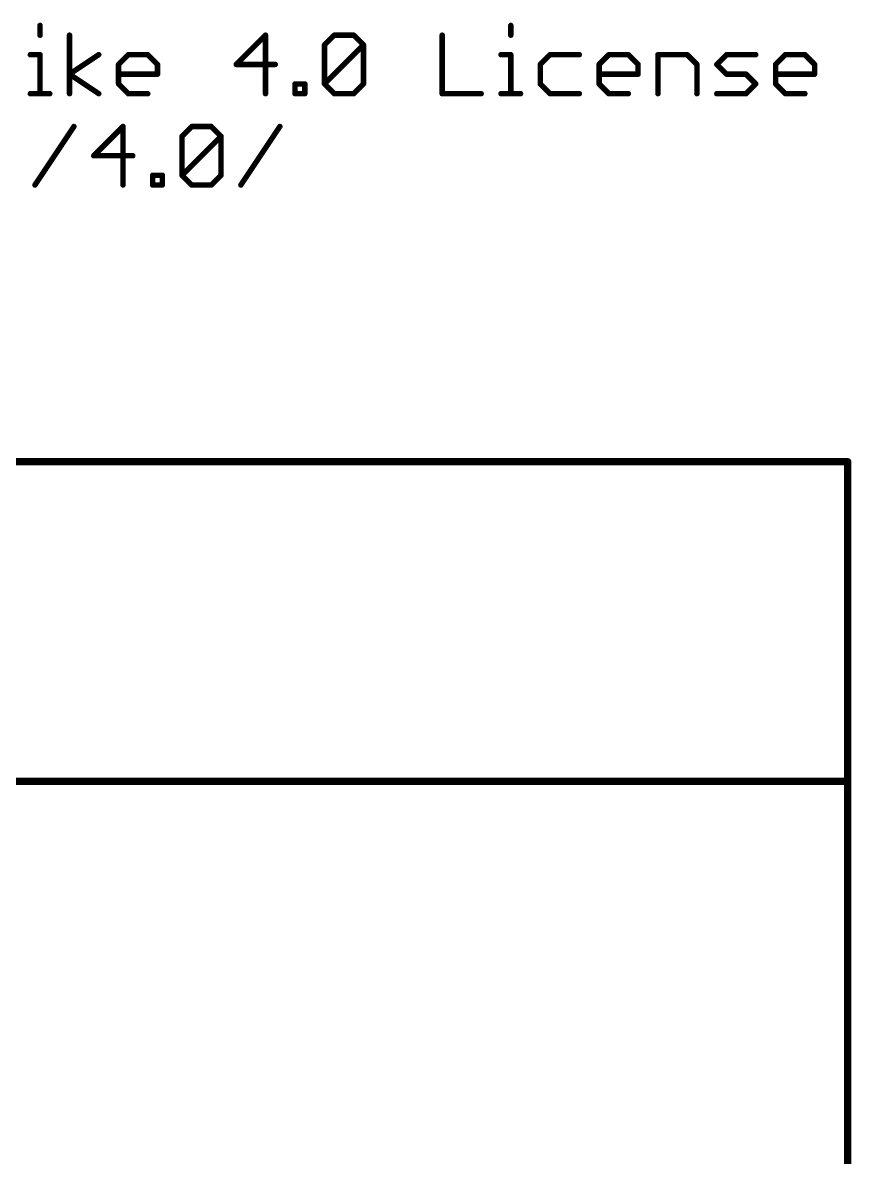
# Model space of a CAD drawing. Extents: x -8 to 102, y -79 to 54.
# Drawn here: x 77.38 to 100.43, y -47.29 to -15.73 of the extents above; entities that cross this region are included whole.
import ezdxf

# ---------------------------------------------------------------- set-up
doc = ezdxf.new("R2010")
doc.units = 0
doc.layers.add('51', color=53, linetype='CONTINUOUS')

msp = doc.modelspace()

# ---------------------------------------------------------------- linework, layer by layer
at = {"layer": '51'}
for points, const_width in [([(77.8595, -15.8056), (77.8595, -16.0768)], 0.1524), ([(90.9567, -15.8056), (90.9567, -16.0768)], 0.1524), ([(78.6798, -17.7038), (78.6798, -16.0768)], 0.1524), ([(84.1319, -16.0768), (83.3184, -16.8903)], 0.1524), ([(84.1319, -17.7038), (84.1319, -16.0768)], 0.1524), ([(85.7741, -16.348), (86.0453, -16.0768)], 0.1524), ([(86.0453, -16.0768), (86.5876, -16.0768)], 0.1524), ([(86.5876, -16.0768), (86.8588, -16.348)], 0.1524), ([(89.0484, -16.0768), (89.0484, -17.7038)], 0.1524), ([(85.7741, -17.4326), (85.7741, -16.348)], 0.1524), ([(85.7741, -17.4326), (86.8588, -16.348)], 0.1524), ([(86.8588, -16.348), (86.8588, -17.4326)], 0.1524), ([(77.5883, -16.6191), (77.8595, -16.6191)], 0.1524), ([(77.8595, -16.6191), (77.8595, -17.7038)], 0.1524), ([(78.6798, -17.1615), (79.4933, -16.6191)], 0.1524), ([(80.0441, -16.8903), (80.3152, -16.6191)], 0.1524), ([(80.3152, -16.6191), (80.8576, -16.6191)], 0.1524), ([(80.8576, -16.6191), (81.1287, -16.8903)], 0.1524), ([(90.6856, -16.6191), (90.9567, -16.6191)], 0.1524), ([(90.9567, -16.6191), (90.9567, -17.7038)], 0.1524), ([(92.0482, -16.6191), (91.777, -16.8903)], 0.1524), ([(92.8617, -16.6191), (92.0482, -16.6191)], 0.1524), ([(93.4142, -16.8903), (93.6853, -16.6191)], 0.1524), ([(93.6853, -16.6191), (94.2277, -16.6191)], 0.1524), ([(94.2277, -16.6191), (94.4988, -16.8903)], 0.1524), ([(95.0513, -17.7038), (95.0513, -16.6191)], 0.1524), ([(95.0513, -16.6191), (95.8648, -16.6191)], 0.1524), ([(95.8648, -16.6191), (96.136, -16.8903)], 0.1524), ([(96.6885, -16.8903), (96.9596, -16.6191)], 0.1524), ([(96.9596, -16.6191), (97.7731, -16.6191)], 0.1524), ([(98.3256, -16.8903), (98.5968, -16.6191)], 0.1524), ([(98.5968, -16.6191), (99.1391, -16.6191)], 0.1524), ([(99.1391, -16.6191), (99.4103, -16.8903)], 0.1524), ([(80.0441, -17.4326), (80.0441, -16.8903)], 0.1524), ([(81.1287, -16.8903), (81.1287, -17.1615)], 0.1524), ([(83.3184, -16.8903), (84.403, -16.8903)], 0.1524), ([(91.777, -16.8903), (91.777, -17.4326)], 0.1524), ([(93.4142, -17.4326), (93.4142, -16.8903)], 0.1524), ([(94.4988, -16.8903), (94.4988, -17.1615)], 0.1524), ([(96.136, -16.8903), (96.136, -17.7038)], 0.1524), ([(96.9596, -17.1615), (96.6885, -16.8903)], 0.1524), ([(98.3256, -17.4326), (98.3256, -16.8903)], 0.1524), ([(99.4103, -16.8903), (99.4103, -17.1615)], 0.1524), ([(79.4933, -17.7038), (78.6798, -17.1615)], 0.1524), ([(81.1287, -17.1615), (80.0441, -17.1615)], 0.1524), ([(94.4988, -17.1615), (93.4142, -17.1615)], 0.1524), ([(97.502, -17.1615), (96.9596, -17.1615)], 0.1524), ([(97.7731, -17.4326), (97.502, -17.1615)], 0.1524), ([(99.4103, -17.1615), (98.3256, -17.1615)], 0.1524), ([(77.5883, -17.7038), (78.1307, -17.7038)], 0.1524), ([(80.3152, -17.7038), (80.0441, -17.4326)], 0.1524), ([(80.8576, -17.7038), (80.3152, -17.7038)], 0.1524), ([(84.9555, -17.7038), (84.9555, -17.4326)], 0.1524), ([(84.9555, -17.4326), (85.2267, -17.4326)], 0.1524), ([(85.2267, -17.7038), (84.9555, -17.7038)], 0.1524), ([(85.2267, -17.4326), (85.2267, -17.7038)], 0.1524), ([(86.0453, -17.7038), (85.7741, -17.4326)], 0.1524), ([(86.5876, -17.7038), (86.0453, -17.7038)], 0.1524), ([(86.8588, -17.4326), (86.5876, -17.7038)], 0.1524), ([(89.0484, -17.7038), (90.1331, -17.7038)], 0.1524), ([(90.6856, -17.7038), (91.2279, -17.7038)], 0.1524), ([(91.777, -17.4326), (92.0482, -17.7038)], 0.1524), ([(92.0482, -17.7038), (92.8617, -17.7038)], 0.1524), ([(93.6853, -17.7038), (93.4142, -17.4326)], 0.1524), ([(94.2277, -17.7038), (93.6853, -17.7038)], 0.1524), ([(96.6885, -17.7038), (97.502, -17.7038)], 0.1524), ([(97.502, -17.7038), (97.7731, -17.4326)], 0.1524), ([(98.5968, -17.7038), (98.3256, -17.4326)], 0.1524), ([(99.1391, -17.7038), (98.5968, -17.7038)], 0.1524), ([(77.7167, -20.2438), (78.8014, -18.6168)], 0.1524), ([(80.1674, -18.6168), (79.3539, -19.4303)], 0.1524), ([(80.1674, -20.2438), (80.1674, -18.6168)], 0.1524), ([(81.8096, -18.888), (82.0808, -18.6168)], 0.1524), ([(82.0808, -18.6168), (82.6231, -18.6168)], 0.1524), ([(82.6231, -18.6168), (82.8943, -18.888)], 0.1524), ([(83.4468, -20.2438), (84.5314, -18.6168)], 0.1524), ([(81.8096, -19.9726), (81.8096, -18.888)], 0.1524), ([(81.8096, -19.9726), (82.8943, -18.888)], 0.1524), ([(82.8943, -18.888), (82.8943, -19.9726)], 0.1524), ([(79.3539, -19.4303), (80.4385, -19.4303)], 0.1524), ([(80.991, -20.2438), (80.991, -19.9726)], 0.1524), ([(80.991, -19.9726), (81.2622, -19.9726)], 0.1524), ([(81.2622, -20.2438), (80.991, -20.2438)], 0.1524), ([(81.2622, -19.9726), (81.2622, -20.2438)], 0.1524), ([(82.0808, -20.2438), (81.8096, -19.9726)], 0.1524), ([(82.6231, -20.2438), (82.0808, -20.2438)], 0.1524), ([(82.8943, -19.9726), (82.6231, -20.2438)], 0.1524), ([(-1.27, -27.94), (100.33, -27.94)], 0.2032), ([(100.33, -27.94), (100.33, -36.83)], 0.2032), ([(-1.27, -36.83), (100.33, -36.83)], 0.2032), ([(100.33, -36.83), (100.33, -78.74)], 0.2032)]:
    msp.add_lwpolyline(points, dxfattribs=dict(at, const_width=const_width))
for points, const_width in [([(77.8976, -15.8056, 1), (77.8214, -15.8056)], 0.0762), ([(90.9948, -15.8056, 1), (90.9186, -15.8056)], 0.0762), ([(77.8214, -16.0768, 1), (77.8976, -16.0768)], 0.0762), ([(78.7179, -16.0768, 1), (78.6417, -16.0768)], 0.0762), ([(84.17, -16.0768, 1), (84.0938, -16.0768)], 0.0762), ([(84.1588, -16.1038, 1), (84.1049, -16.0499)], 0.0762), ([(86.0453, -16.0387, 1), (86.0453, -16.1149)], 0.0762), ([(86.0722, -16.1038, 1), (86.0183, -16.0499)], 0.0762), ([(86.6145, -16.0499, 1), (86.5607, -16.1038)], 0.0762), ([(86.5876, -16.1149, 1), (86.5876, -16.0387)], 0.0762), ([(89.0865, -16.0768, 1), (89.0103, -16.0768)], 0.0762), ([(90.9186, -16.0768, 1), (90.9948, -16.0768)], 0.0762), ([(85.8122, -16.348, 1), (85.736, -16.348)], 0.0762), ([(85.7472, -16.321, 1), (85.801, -16.3749)], 0.0762), ([(86.8969, -16.348, 1), (86.8207, -16.348)], 0.0762), ([(86.8857, -16.3749, 1), (86.8318, -16.321)], 0.0762), ([(86.8318, -16.3749, 1), (86.8857, -16.321)], 0.0762), ([(77.5883, -16.581, 1), (77.5883, -16.6572)], 0.0762), ([(77.8976, -16.6191, 1), (77.8214, -16.6191)], 0.0762), ([(77.8595, -16.6572, 1), (77.8595, -16.581)], 0.0762), ([(79.5144, -16.6508, 1), (79.4721, -16.5874)], 0.0762), ([(80.3152, -16.581, 1), (80.3152, -16.6572)], 0.0762), ([(80.3422, -16.6461, 1), (80.2883, -16.5922)], 0.0762), ([(80.8845, -16.5922, 1), (80.8306, -16.6461)], 0.0762), ([(80.8576, -16.6572, 1), (80.8576, -16.581)], 0.0762), ([(90.6856, -16.581, 1), (90.6856, -16.6572)], 0.0762), ([(90.9948, -16.6191, 1), (90.9186, -16.6191)], 0.0762), ([(90.9567, -16.6572, 1), (90.9567, -16.581)], 0.0762), ([(92.0482, -16.581, 1), (92.0482, -16.6572)], 0.0762), ([(92.0751, -16.6461, 1), (92.0212, -16.5922)], 0.0762), ([(92.8617, -16.6572, 1), (92.8617, -16.581)], 0.0762), ([(93.6853, -16.581, 1), (93.6853, -16.6572)], 0.0762), ([(93.7123, -16.6461, 1), (93.6584, -16.5922)], 0.0762), ([(94.2546, -16.5922, 1), (94.2007, -16.6461)], 0.0762), ([(94.2277, -16.6572, 1), (94.2277, -16.581)], 0.0762), ([(95.0894, -16.6191, 1), (95.0132, -16.6191)], 0.0762), ([(95.0513, -16.581, 1), (95.0513, -16.6572)], 0.0762), ([(95.8918, -16.5922, 1), (95.8379, -16.6461)], 0.0762), ([(95.8648, -16.6572, 1), (95.8648, -16.581)], 0.0762), ([(96.9596, -16.581, 1), (96.9596, -16.6572)], 0.0762), ([(96.9866, -16.6461, 1), (96.9327, -16.5922)], 0.0762), ([(97.7731, -16.6572, 1), (97.7731, -16.581)], 0.0762), ([(98.5968, -16.581, 1), (98.5968, -16.6572)], 0.0762), ([(98.6237, -16.6461, 1), (98.5699, -16.5922)], 0.0762), ([(99.1661, -16.5922, 1), (99.1122, -16.6461)], 0.0762), ([(99.1391, -16.6572, 1), (99.1391, -16.581)], 0.0762), ([(80.0822, -16.8903, 1), (80.006, -16.8903)], 0.0762), ([(80.0171, -16.8634, 1), (80.071, -16.9172)], 0.0762), ([(81.1668, -16.8903, 1), (81.0906, -16.8903)], 0.0762), ([(81.1018, -16.9172, 1), (81.1557, -16.8634)], 0.0762), ([(83.3184, -16.8522, 1), (83.3184, -16.9284)], 0.0762), ([(83.2914, -16.8634, 1), (83.3453, -16.9172)], 0.0762), ([(84.403, -16.9284, 1), (84.403, -16.8522)], 0.0762), ([(91.8151, -16.8903, 1), (91.7389, -16.8903)], 0.0762), ([(91.7501, -16.8634, 1), (91.804, -16.9172)], 0.0762), ([(93.4523, -16.8903, 1), (93.3761, -16.8903)], 0.0762), ([(93.3872, -16.8634, 1), (93.4411, -16.9172)], 0.0762), ([(94.5369, -16.8903, 1), (94.4607, -16.8903)], 0.0762), ([(94.4719, -16.9172, 1), (94.5258, -16.8634)], 0.0762), ([(96.1741, -16.8903, 1), (96.0979, -16.8903)], 0.0762), ([(96.109, -16.9172, 1), (96.1629, -16.8634)], 0.0762), ([(96.7154, -16.8634, 1), (96.6615, -16.9172)], 0.0762), ([(96.6615, -16.8634, 1), (96.7154, -16.9172)], 0.0762), ([(98.3637, -16.8903, 1), (98.2875, -16.8903)], 0.0762), ([(98.2987, -16.8634, 1), (98.3526, -16.9172)], 0.0762), ([(99.4484, -16.8903, 1), (99.3722, -16.8903)], 0.0762), ([(99.3834, -16.9172, 1), (99.4372, -16.8634)], 0.0762), ([(78.7009, -17.1298, 1), (78.6586, -17.1932)], 0.0762), ([(78.6586, -17.1298, 1), (78.7009, -17.1932)], 0.0762), ([(80.0441, -17.1234, 1), (80.0441, -17.1996)], 0.0762), ([(81.0906, -17.1615, 1), (81.1668, -17.1615)], 0.0762), ([(81.1287, -17.1996, 1), (81.1287, -17.1234)], 0.0762), ([(93.4142, -17.1234, 1), (93.4142, -17.1996)], 0.0762), ([(94.4607, -17.1615, 1), (94.5369, -17.1615)], 0.0762), ([(94.4988, -17.1996, 1), (94.4988, -17.1234)], 0.0762), ([(96.9596, -17.1234, 1), (96.9596, -17.1996)], 0.0762), ([(96.9327, -17.1884, 1), (96.9866, -17.1345)], 0.0762), ([(97.5289, -17.1345, 1), (97.475, -17.1884)], 0.0762), ([(97.502, -17.1996, 1), (97.502, -17.1234)], 0.0762), ([(98.3256, -17.1234, 1), (98.3256, -17.1996)], 0.0762), ([(99.3722, -17.1615, 1), (99.4484, -17.1615)], 0.0762), ([(99.4103, -17.1996, 1), (99.4103, -17.1234)], 0.0762), ([(77.5883, -17.6657, 1), (77.5883, -17.7419)], 0.0762), ([(77.8214, -17.7038, 1), (77.8976, -17.7038)], 0.0762), ([(78.1307, -17.7419, 1), (78.1307, -17.6657)], 0.0762), ([(78.6417, -17.7038, 1), (78.7179, -17.7038)], 0.0762), ([(79.4721, -17.7355, 1), (79.5144, -17.6721)], 0.0762), ([(80.071, -17.4057, 1), (80.0171, -17.4596)], 0.0762), ([(80.006, -17.4326, 1), (80.0822, -17.4326)], 0.0762), ([(80.3152, -17.6657, 1), (80.3152, -17.7419)], 0.0762), ([(80.2883, -17.7307, 1), (80.3422, -17.6769)], 0.0762), ([(80.8576, -17.7419, 1), (80.8576, -17.6657)], 0.0762), ([(84.0938, -17.7038, 1), (84.17, -17.7038)], 0.0762), ([(84.9936, -17.4326, 1), (84.9174, -17.4326)], 0.0762), ([(84.9555, -17.3945, 1), (84.9555, -17.4707)], 0.0762), ([(84.9555, -17.6657, 1), (84.9555, -17.7419)], 0.0762), ([(84.9174, -17.7038, 1), (84.9936, -17.7038)], 0.0762), ([(85.2648, -17.4326, 1), (85.1886, -17.4326)], 0.0762), ([(85.1886, -17.7038, 1), (85.2648, -17.7038)], 0.0762), ([(85.2267, -17.4707, 1), (85.2267, -17.3945)], 0.0762), ([(85.2267, -17.7419, 1), (85.2267, -17.6657)], 0.0762), ([(85.801, -17.4057, 1), (85.7472, -17.4596)], 0.0762), ([(85.7472, -17.4057, 1), (85.801, -17.4596)], 0.0762), ([(85.736, -17.4326, 1), (85.8122, -17.4326)], 0.0762), ([(86.0453, -17.6657, 1), (86.0453, -17.7419)], 0.0762), ([(86.0183, -17.7307, 1), (86.0722, -17.6769)], 0.0762), ([(86.5607, -17.6769, 1), (86.6145, -17.7307)], 0.0762), ([(86.5876, -17.7419, 1), (86.5876, -17.6657)], 0.0762), ([(86.8207, -17.4326, 1), (86.8969, -17.4326)], 0.0762), ([(86.8857, -17.4596, 1), (86.8318, -17.4057)], 0.0762), ([(89.0484, -17.6657, 1), (89.0484, -17.7419)], 0.0762), ([(89.0103, -17.7038, 1), (89.0865, -17.7038)], 0.0762), ([(90.1331, -17.7419, 1), (90.1331, -17.6657)], 0.0762), ([(90.6856, -17.6657, 1), (90.6856, -17.7419)], 0.0762), ([(90.9186, -17.7038, 1), (90.9948, -17.7038)], 0.0762), ([(91.2279, -17.7419, 1), (91.2279, -17.6657)], 0.0762), ([(91.804, -17.4057, 1), (91.7501, -17.4596)], 0.0762), ([(91.7389, -17.4326, 1), (91.8151, -17.4326)], 0.0762), ([(92.0482, -17.6657, 1), (92.0482, -17.7419)], 0.0762), ([(92.0212, -17.7307, 1), (92.0751, -17.6769)], 0.0762), ([(92.8617, -17.7419, 1), (92.8617, -17.6657)], 0.0762), ([(93.4411, -17.4057, 1), (93.3872, -17.4596)], 0.0762), ([(93.3761, -17.4326, 1), (93.4523, -17.4326)], 0.0762), ([(93.6853, -17.6657, 1), (93.6853, -17.7419)], 0.0762), ([(93.6584, -17.7307, 1), (93.7123, -17.6769)], 0.0762), ([(94.2277, -17.7419, 1), (94.2277, -17.6657)], 0.0762), ([(95.0132, -17.7038, 1), (95.0894, -17.7038)], 0.0762), ([(96.0979, -17.7038, 1), (96.1741, -17.7038)], 0.0762), ([(96.6885, -17.6657, 1), (96.6885, -17.7419)], 0.0762), ([(97.475, -17.6769, 1), (97.5289, -17.7307)], 0.0762), ([(97.502, -17.7419, 1), (97.502, -17.6657)], 0.0762), ([(97.8001, -17.4596, 1), (97.7462, -17.4057)], 0.0762), ([(97.7462, -17.4596, 1), (97.8001, -17.4057)], 0.0762), ([(98.3526, -17.4057, 1), (98.2987, -17.4596)], 0.0762), ([(98.2875, -17.4326, 1), (98.3637, -17.4326)], 0.0762), ([(98.5968, -17.6657, 1), (98.5968, -17.7419)], 0.0762), ([(98.5699, -17.7307, 1), (98.6237, -17.6769)], 0.0762), ([(99.1391, -17.7419, 1), (99.1391, -17.6657)], 0.0762), ([(78.8331, -18.6379, 1), (78.7697, -18.5957)], 0.0762), ([(80.2055, -18.6168, 1), (80.1293, -18.6168)], 0.0762), ([(80.1943, -18.6438, 1), (80.1404, -18.5899)], 0.0762), ([(82.0808, -18.5787, 1), (82.0808, -18.6549)], 0.0762), ([(82.1077, -18.6438, 1), (82.0538, -18.5899)], 0.0762), ([(82.6501, -18.5899, 1), (82.5962, -18.6438)], 0.0762), ([(82.6231, -18.6549, 1), (82.6231, -18.5787)], 0.0762), ([(84.5631, -18.6379, 1), (84.4997, -18.5957)], 0.0762), ([(81.8477, -18.888, 1), (81.7715, -18.888)], 0.0762), ([(81.7827, -18.861, 1), (81.8366, -18.9149)], 0.0762), ([(82.9324, -18.888, 1), (82.8562, -18.888)], 0.0762), ([(82.9212, -18.9149, 1), (82.8673, -18.861)], 0.0762), ([(82.8673, -18.9149, 1), (82.9212, -18.861)], 0.0762), ([(79.3539, -19.3922, 1), (79.3539, -19.4684)], 0.0762), ([(79.3269, -19.4034, 1), (79.3808, -19.4572)], 0.0762), ([(80.4385, -19.4684, 1), (80.4385, -19.3922)], 0.0762), ([(77.685, -20.2227, 1), (77.7484, -20.2649)], 0.0762), ([(81.0291, -19.9726, 1), (80.9529, -19.9726)], 0.0762), ([(80.991, -19.9345, 1), (80.991, -20.0107)], 0.0762), ([(80.991, -20.2057, 1), (80.991, -20.2819)], 0.0762), ([(81.3003, -19.9726, 1), (81.2241, -19.9726)], 0.0762), ([(81.2622, -20.0107, 1), (81.2622, -19.9345)], 0.0762), ([(81.2622, -20.2819, 1), (81.2622, -20.2057)], 0.0762), ([(81.8366, -19.9457, 1), (81.7827, -19.9996)], 0.0762), ([(81.7827, -19.9457, 1), (81.8366, -19.9996)], 0.0762), ([(81.7715, -19.9726, 1), (81.8477, -19.9726)], 0.0762), ([(82.0808, -20.2057, 1), (82.0808, -20.2819)], 0.0762), ([(82.0538, -20.2707, 1), (82.1077, -20.2169)], 0.0762), ([(82.5962, -20.2169, 1), (82.6501, -20.2707)], 0.0762), ([(82.6231, -20.2819, 1), (82.6231, -20.2057)], 0.0762), ([(82.8562, -19.9726, 1), (82.9324, -19.9726)], 0.0762), ([(82.9212, -19.9996, 1), (82.8673, -19.9457)], 0.0762), ([(83.4151, -20.2227, 1), (83.4785, -20.2649)], 0.0762), ([(80.1293, -20.2438, 1), (80.2055, -20.2438)], 0.0762), ([(80.9529, -20.2438, 1), (81.0291, -20.2438)], 0.0762), ([(81.2241, -20.2438, 1), (81.3003, -20.2438)], 0.0762), ([(100.3808, -27.94, 1), (100.2792, -27.94)], 0.1016), ([(100.33, -27.9908, 1), (100.33, -27.8892)], 0.1016), ([(100.3808, -36.83, 1), (100.2792, -36.83)], 0.1016), ([(100.2792, -36.83, 1), (100.3808, -36.83)], 0.1016), ([(100.33, -36.8808, 1), (100.33, -36.7792)], 0.1016)]:
    msp.add_lwpolyline(points, format="xyb", dxfattribs=dict(at, const_width=const_width))

doc.saveas('drawing.dxf')
